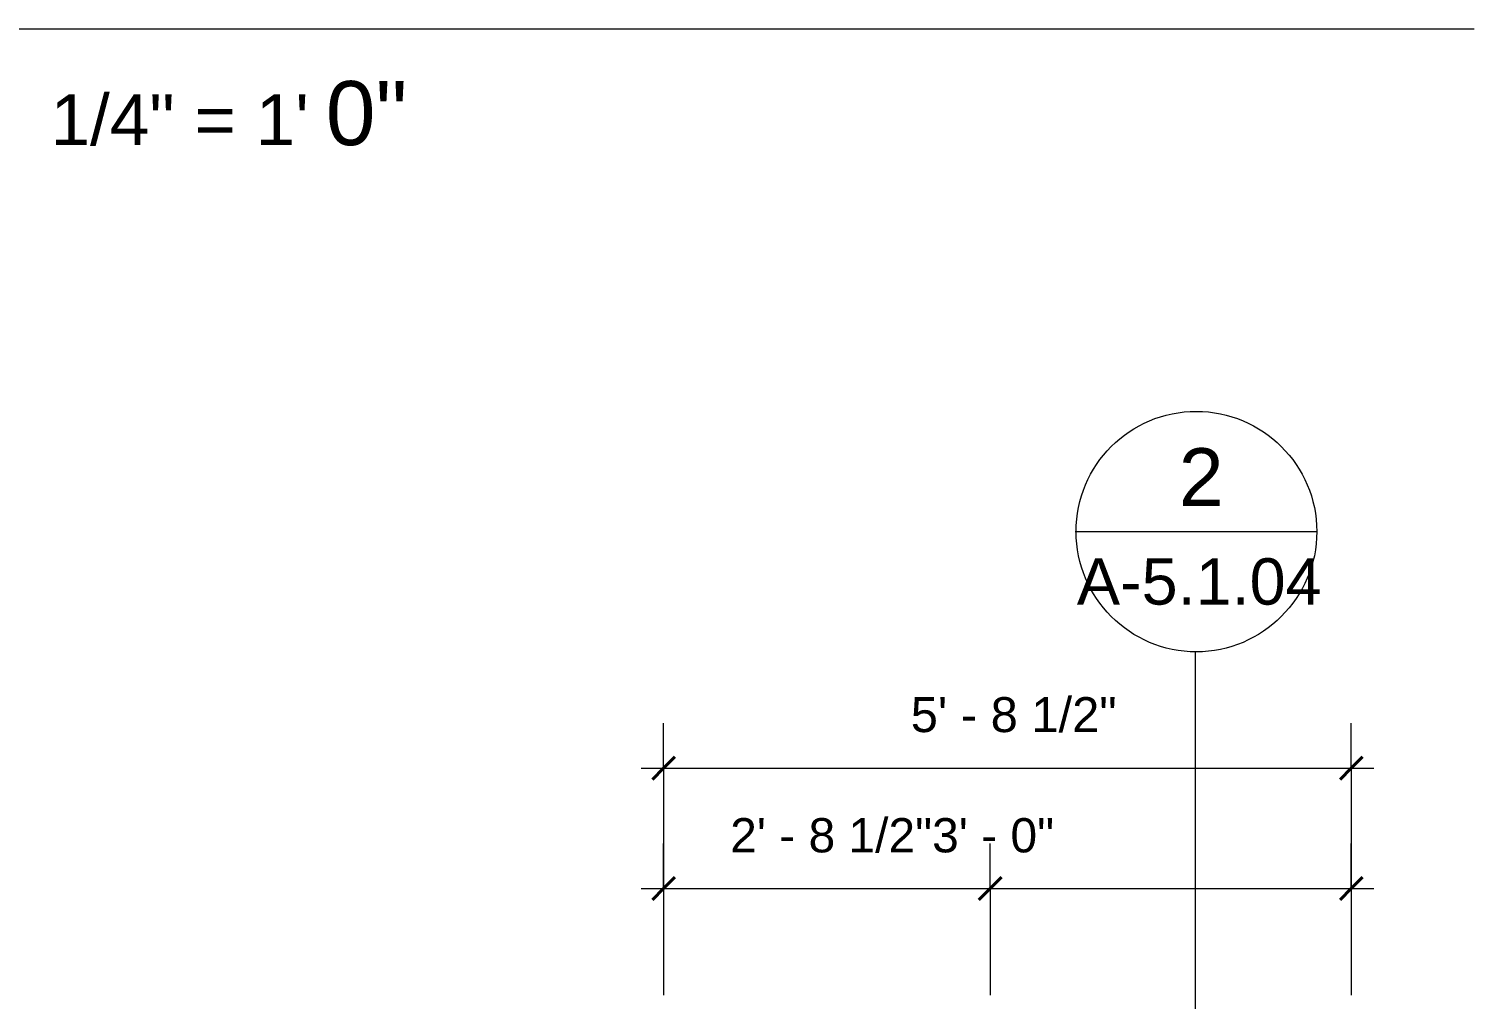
# Model space of a CAD drawing. Header units: inches. Extents: x -6061 to 13621, y -296 to 7483.
# Drawn here: x 12585.1 to 12729.3, y 197.4 to 294.3 of the extents above; entities that cross this region are included whole.
import ezdxf

# ---------------------------------------------------------------- set-up
doc = ezdxf.new("R2010")
doc.units = ezdxf.units.IN
doc.header["$MEASUREMENT"] = 0
doc.layers.get('0').update_dxf_attribs({"linetype": 'CONTINUOUS'})
doc.styles.add('Arial$001H0', font='arial.ttf')

msp = doc.modelspace()

# ---------------------------------------------------------------- linework, layer by layer
at = {"color": 7, "linetype": 'Continuous', "lineweight": 9, "true_color": 0x000007}
for p, q in [((12516.45347, 294.27067), (12729.33402, 294.27067)), ((12701.62271, 256.0675), (12701.62271, 256.0675)), ((12689.52904, 244.05392), (12713.55619, 244.05392)), ((12701.54262, 181.66343), (12701.54262, 232.04035)), ((12701.62271, 232.04035), (12701.62271, 232.04035)), ((12648.44262, 220.42723), (12648.44262, 224.91229)), ((12717.08017, 220.42723), (12717.08017, 224.91229)), ((12646.20008, 220.42723), (12719.32271, 220.42723)), ((12648.44262, 220.42723), (12648.44262, 197.76162)), ((12717.08017, 220.42723), (12717.08017, 197.76162)), ((12648.44262, 208.41365), (12648.44262, 212.89872)), ((12681.03945, 208.41365), (12681.03945, 212.89872)), ((12717.08017, 208.41365), (12717.08017, 212.89872)), ((12646.20008, 208.41365), (12681.03945, 208.41365)), ((12648.44262, 208.41365), (12648.44262, 197.76162)), ((12681.03945, 208.41365), (12719.32271, 208.41365)), ((12681.03945, 208.41365), (12681.03945, 197.76162)), ((12717.08017, 208.41365), (12717.08017, 197.76162))]:
    msp.add_line(p, q, dxfattribs=at)
at = {"color": 7, "linetype": 'Continuous', "lineweight": 40, "true_color": 0x000007}
for p, q in [((12648.44262, 220.42723), (12649.56388, 221.54849)), ((12717.08017, 220.42723), (12718.20144, 221.54849)), ((12648.44262, 220.42723), (12647.32135, 219.30596)), ((12717.08017, 220.42723), (12715.9589, 219.30596)), ((12648.44262, 208.41365), (12649.56388, 209.53492)), ((12681.03945, 208.41365), (12682.16071, 209.53492)), ((12717.08017, 208.41365), (12718.20144, 209.53492)), ((12648.44262, 208.41365), (12647.32135, 207.29239)), ((12681.03945, 208.41365), (12679.91818, 207.29239)), ((12717.08017, 208.41365), (12715.9589, 207.29239))]:
    msp.add_line(p, q, dxfattribs=at)
at = {"color": 7, "linetype": 'Continuous', "lineweight": 9, "true_color": 0x000007}
for points in [[(12689.60913, 244.05392), (12689.60913, 250.70143), (12694.97519, 256.0675), (12701.62271, 256.0675)], [(12701.62271, 256.0675), (12708.19013, 256.0675), (12713.63628, 250.70143), (12713.63628, 244.05392)], [(12701.62271, 232.04035), (12694.97519, 232.04035), (12689.60913, 237.4865), (12689.60913, 244.05392)], [(12713.63628, 244.05392), (12713.63628, 237.4865), (12708.19013, 232.04035), (12701.62271, 232.04035)]]:
    msp.add_open_spline(points, degree=3, dxfattribs=at)

# ---------------------------------------------------------------- texts
at = {"color": 7, "true_color": 0x000007, "style": 'Arial$001H0'}
for s, height, p in [('0"', 6.400615, (12614.72421, 282.65735)), ('1/4" = 1\'', 5.083054, (12587.25324, 282.65735)), ('2', 5.76786, (12699.86041, 246.61664)), ('A-5.1.04', 4.626402, (12689.68892, 236.76552)), ('5\' - 8 1/2"', 3.4905041, (12673.11023, 224.03111)), ('2\' - 8 1/2"3\' - 0"', 3.4228942, (12655.08987, 212.01754))]:
    msp.add_text(s, height=height, dxfattribs=at).set_placement(p)

doc.saveas('drawing.dxf')
